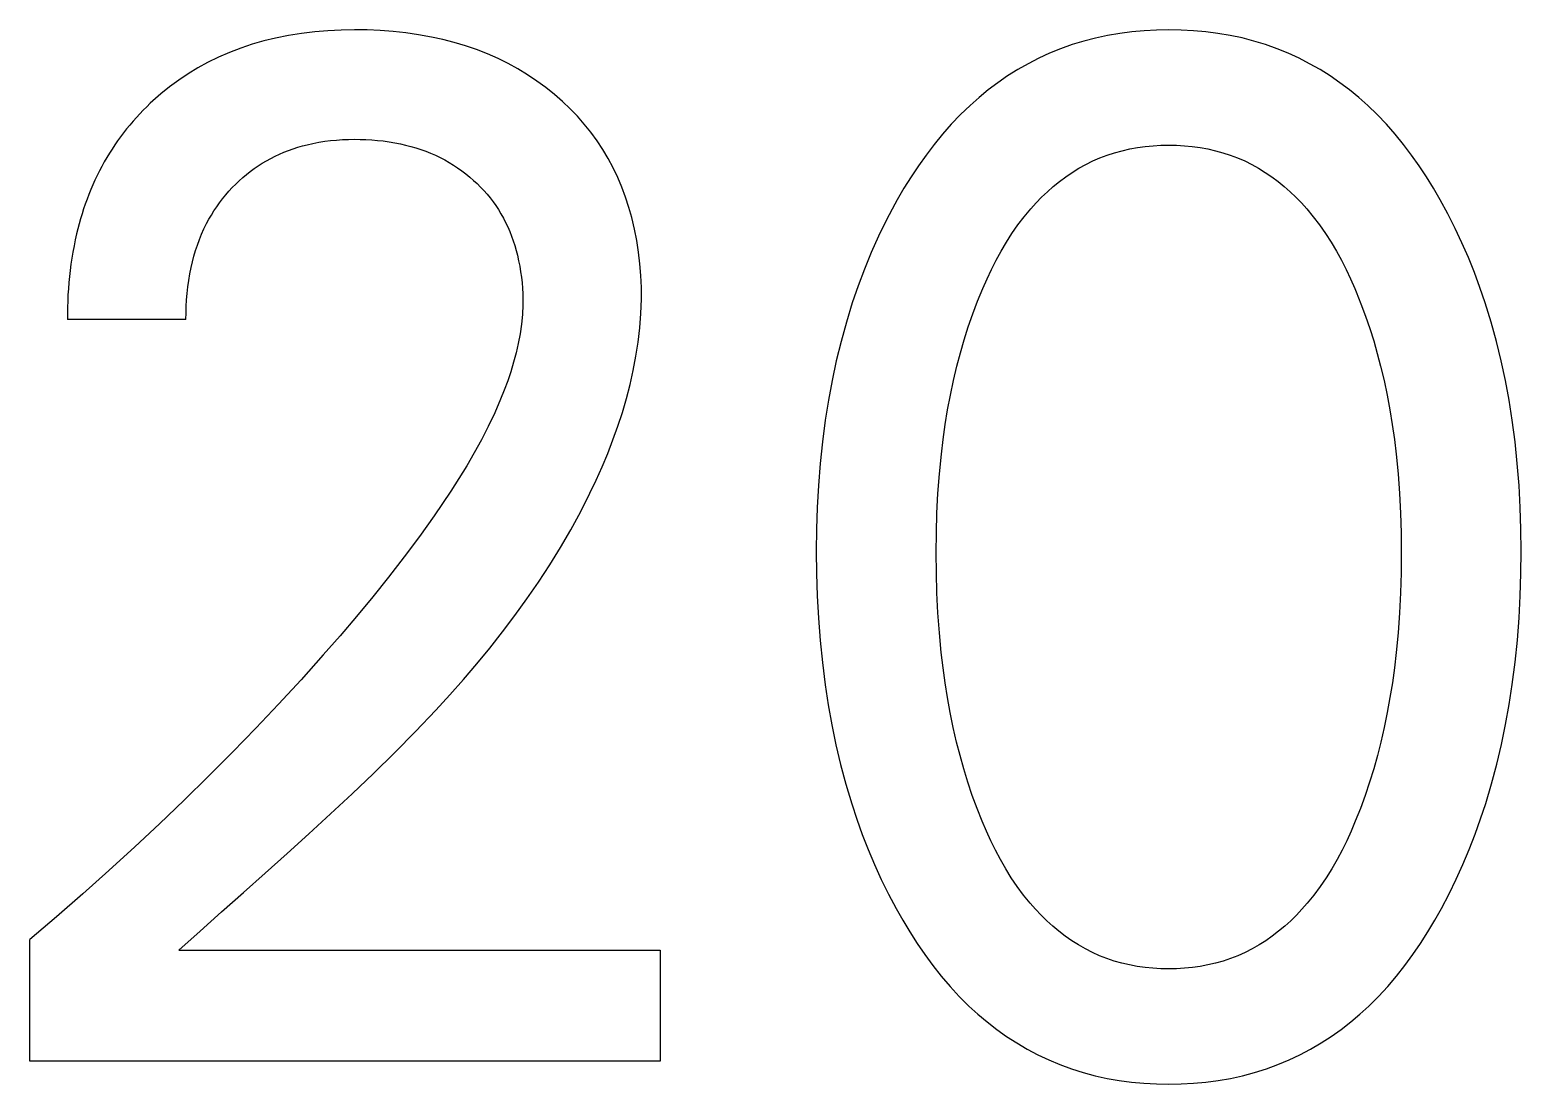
# Model space of a CAD drawing. Extents: x 10 to 622, y -523 to 292.
# Drawn here: x 256.838 to 257.789, y 105.075 to 105.747 of the extents above; entities that cross this region are included whole.
import ezdxf

# ---------------------------------------------------------------- set-up
doc = ezdxf.new("R2010")
doc.units = 0
doc.header["$LTSCALE"] = 5
doc.header["$MEASUREMENT"] = 0
doc.layers.get('0').update_dxf_attribs({"linetype": 'CONTINUOUS'})

msp = doc.modelspace()

# ---------------------------------------------------------------- linework, layer by layer
at = {"color": 7, "linetype": 'Continuous'}
for p, q in [((257.02805, 105.74684), (257.01964, 105.74615)), ((257.03649, 105.74725), (257.02805, 105.74684)), ((257.04493, 105.74739), (257.03649, 105.74725)), ((257.05317, 105.74729), (257.04493, 105.74739)), ((257.06139, 105.74693), (257.05317, 105.74729)), ((257.0696, 105.74632), (257.06139, 105.74693)), ((257.54874, 105.74683), (257.54093, 105.74612)), ((257.55658, 105.74725), (257.54874, 105.74683)), ((257.56443, 105.74739), (257.55658, 105.74725)), ((257.57231, 105.74725), (257.56443, 105.74739)), ((257.58017, 105.74684), (257.57231, 105.74725)), ((257.588, 105.74613), (257.58017, 105.74684)), ((256.97975, 105.73823), (256.97243, 105.73579)), ((256.98716, 105.74036), (256.97975, 105.73823)), ((256.99465, 105.74218), (256.98716, 105.74036)), ((257.00292, 105.74384), (256.99465, 105.74218)), ((257.01126, 105.74516), (257.00292, 105.74384)), ((257.01964, 105.74615), (257.01126, 105.74516)), ((257.07778, 105.74544), (257.0696, 105.74632)), ((257.08592, 105.74427), (257.07778, 105.74544)), ((257.09402, 105.7428), (257.08592, 105.74427)), ((257.10132, 105.74119), (257.09402, 105.7428)), ((257.10856, 105.73932), (257.10132, 105.74119)), ((257.11572, 105.73718), (257.10856, 105.73932)), ((257.12279, 105.73475), (257.11572, 105.73718)), ((257.50277, 105.73796), (257.49541, 105.73535)), ((257.51023, 105.74024), (257.50277, 105.73796)), ((257.51779, 105.74218), (257.51023, 105.74024)), ((257.52544, 105.74381), (257.51779, 105.74218)), ((257.53315, 105.74512), (257.52544, 105.74381)), ((257.54093, 105.74612), (257.53315, 105.74512)), ((257.59579, 105.74513), (257.588, 105.74613)), ((257.60353, 105.74382), (257.59579, 105.74513)), ((257.61119, 105.7422), (257.60353, 105.74382)), ((257.61878, 105.74025), (257.61119, 105.7422)), ((257.62626, 105.73797), (257.61878, 105.74025)), ((257.63364, 105.73535), (257.62626, 105.73797)), ((256.95817, 105.72997), (256.95125, 105.72657)), ((256.96523, 105.73304), (256.95817, 105.72997)), ((256.97243, 105.73579), (256.96523, 105.73304)), ((257.12975, 105.73203), (257.12279, 105.73475)), ((257.13659, 105.72902), (257.12975, 105.73203)), ((257.14299, 105.72586), (257.13659, 105.72902)), ((257.48149, 105.72929), (257.47473, 105.7258)), ((257.48839, 105.73248), (257.48149, 105.72929)), ((257.49541, 105.73535), (257.48839, 105.73248)), ((257.64066, 105.73248), (257.63364, 105.73535)), ((257.64757, 105.72929), (257.64066, 105.73248)), ((257.65433, 105.72581), (257.64757, 105.72929)), ((256.93881, 105.71936), (256.93285, 105.71535)), ((256.94495, 105.72311), (256.93881, 105.71936)), ((256.95125, 105.72657), (256.94495, 105.72311)), ((257.14924, 105.72242), (257.14299, 105.72586)), ((257.15535, 105.71872), (257.14924, 105.72242)), ((257.16129, 105.71475), (257.15535, 105.71872)), ((257.46167, 105.71796), (257.45539, 105.71364)), ((257.46812, 105.72202), (257.46167, 105.71796)), ((257.47473, 105.7258), (257.46812, 105.72202)), ((257.66094, 105.72203), (257.65433, 105.72581)), ((257.66739, 105.71797), (257.66094, 105.72203)), ((257.67367, 105.71365), (257.66739, 105.71797)), ((256.92706, 105.71107), (256.92146, 105.70655)), ((256.93285, 105.71535), (256.92706, 105.71107)), ((257.16705, 105.71053), (257.16129, 105.71475)), ((257.17264, 105.70606), (257.16705, 105.71053)), ((257.4493, 105.70907), (257.44339, 105.70426)), ((257.45539, 105.71364), (257.4493, 105.70907)), ((257.67976, 105.70908), (257.67367, 105.71365)), ((257.68566, 105.70426), (257.67976, 105.70908)), ((256.91475, 105.70055), (256.91245, 105.69834)), ((256.91806, 105.7036), (256.91475, 105.70055)), ((256.92146, 105.70655), (256.91806, 105.7036)), ((257.17767, 105.70167), (257.17264, 105.70606)), ((257.18251, 105.69707), (257.17767, 105.70167)), ((257.43769, 105.69922), (257.43157, 105.69335)), ((257.44339, 105.70426), (257.43769, 105.69922)), ((257.69136, 105.69922), (257.68566, 105.70426)), ((257.69746, 105.69335), (257.69136, 105.69922)), ((256.90584, 105.69146), (256.90372, 105.68908)), ((256.908, 105.6938), (256.90584, 105.69146)), ((256.9102, 105.69609), (256.908, 105.6938)), ((256.91245, 105.69834), (256.9102, 105.69609)), ((257.18716, 105.69227), (257.18251, 105.69707)), ((257.19158, 105.68727), (257.18716, 105.69227)), ((257.43157, 105.69335), (257.42572, 105.68723)), ((257.70329, 105.68723), (257.69746, 105.69335)), ((256.89767, 105.6817), (256.89575, 105.67917)), ((256.89964, 105.6842), (256.89767, 105.6817)), ((256.90165, 105.68666), (256.89964, 105.6842)), ((256.90372, 105.68908), (256.90165, 105.68666)), ((257.19578, 105.68208), (257.19158, 105.68727)), ((257.19972, 105.67671), (257.19578, 105.68208)), ((257.42011, 105.68088), (257.41474, 105.67432)), ((257.42572, 105.68723), (257.42011, 105.68088)), ((257.70888, 105.68088), (257.70329, 105.68723)), ((257.71422, 105.67431), (257.70888, 105.68088)), ((256.8903, 105.67134), (256.8886, 105.66866)), ((256.89207, 105.67398), (256.8903, 105.67134)), ((256.89388, 105.67659), (256.89207, 105.67398)), ((256.89575, 105.67917), (256.89388, 105.67659)), ((257, 105.66937), (257.00289, 105.67051)), ((257.00289, 105.67051), (257.00583, 105.67156)), ((257.00583, 105.67156), (257.00879, 105.67252)), ((257.00879, 105.67252), (257.01177, 105.67339)), ((257.01177, 105.67339), (257.01478, 105.67417)), ((257.01478, 105.67417), (257.01849, 105.67501)), ((257.01849, 105.67501), (257.02222, 105.67571)), ((257.02222, 105.67571), (257.02598, 105.6763)), ((257.02598, 105.6763), (257.02975, 105.67677)), ((257.02975, 105.67677), (257.03353, 105.67713)), ((257.03353, 105.67713), (257.03733, 105.67738)), ((257.03733, 105.67738), (257.04113, 105.67753)), ((257.04113, 105.67753), (257.04493, 105.67759)), ((257.04493, 105.67759), (257.04863, 105.67756)), ((257.04863, 105.67756), (257.05233, 105.67744)), ((257.05233, 105.67744), (257.05603, 105.67723)), ((257.05603, 105.67723), (257.05971, 105.67692)), ((257.05971, 105.67692), (257.06339, 105.67652)), ((257.06339, 105.67652), (257.06705, 105.67601)), ((257.06705, 105.67601), (257.07069, 105.6754)), ((257.07069, 105.6754), (257.07432, 105.67468)), ((257.07432, 105.67468), (257.0776, 105.67393)), ((257.0776, 105.67393), (257.08085, 105.67309)), ((257.08085, 105.67309), (257.08408, 105.67215)), ((257.08408, 105.67215), (257.08727, 105.67112)), ((257.08727, 105.67112), (257.09044, 105.66998)), ((257.2034, 105.67116), (257.19972, 105.67671)), ((257.20686, 105.66535), (257.2034, 105.67116)), ((257.41474, 105.67432), (257.40961, 105.66757)), ((257.53471, 105.67034), (257.53957, 105.67145)), ((257.53957, 105.67145), (257.54448, 105.67234)), ((257.54448, 105.67234), (257.54943, 105.67304)), ((257.54943, 105.67304), (257.55441, 105.67353)), ((257.55441, 105.67353), (257.55942, 105.67382)), ((257.55942, 105.67382), (257.56443, 105.67392)), ((257.56443, 105.67392), (257.56945, 105.67382)), ((257.56945, 105.67382), (257.57445, 105.67353)), ((257.57445, 105.67353), (257.57943, 105.67304)), ((257.57943, 105.67304), (257.58439, 105.67234)), ((257.58439, 105.67234), (257.5893, 105.67145)), ((257.5893, 105.67145), (257.59416, 105.67034)), ((257.71933, 105.66756), (257.71422, 105.67431)), ((256.88536, 105.6632), (256.88377, 105.66033)), ((256.88695, 105.66595), (256.88536, 105.6632)), ((256.8886, 105.66866), (256.88695, 105.66595)), ((256.98356, 105.66068), (256.98616, 105.66234)), ((256.98616, 105.66234), (256.98882, 105.66392)), ((256.98882, 105.66392), (256.99154, 105.66541)), ((256.99154, 105.66541), (256.99432, 105.66682)), ((256.99432, 105.66682), (256.99714, 105.66814)), ((256.99714, 105.66814), (257, 105.66937)), ((257.09044, 105.66998), (257.09356, 105.66874)), ((257.09356, 105.66874), (257.09664, 105.6674)), ((257.09664, 105.6674), (257.09967, 105.66596)), ((257.09967, 105.66596), (257.10253, 105.66446)), ((257.10253, 105.66446), (257.10535, 105.66288)), ((257.10535, 105.66288), (257.10811, 105.66119)), ((257.10811, 105.66119), (257.11081, 105.65941)), ((257.21004, 105.65938), (257.20686, 105.66535)), ((257.40961, 105.66757), (257.4047, 105.66064)), ((257.50712, 105.65911), (257.5115, 105.66155)), ((257.5115, 105.66155), (257.51599, 105.66376)), ((257.51599, 105.66376), (257.52054, 105.66574)), ((257.52054, 105.66574), (257.52518, 105.66749)), ((257.52518, 105.66749), (257.52991, 105.66902)), ((257.52991, 105.66902), (257.53471, 105.67034)), ((257.59416, 105.67034), (257.59896, 105.66902)), ((257.59896, 105.66902), (257.60368, 105.66749)), ((257.60368, 105.66749), (257.60833, 105.66574)), ((257.60833, 105.66574), (257.61288, 105.66376)), ((257.61288, 105.66376), (257.61737, 105.66155)), ((257.61737, 105.66155), (257.62174, 105.65911)), ((257.72422, 105.66064), (257.71933, 105.66756)), ((256.87938, 105.65151), (256.87803, 105.64851)), ((256.88078, 105.65448), (256.87938, 105.65151)), ((256.88224, 105.65742), (256.88078, 105.65448)), ((256.88377, 105.66033), (256.88224, 105.65742)), ((256.97143, 105.65115), (256.97374, 105.65321)), ((256.97374, 105.65321), (256.9761, 105.6552)), ((256.9761, 105.6552), (256.97853, 105.6571)), ((256.97853, 105.6571), (256.98102, 105.65893)), ((256.98102, 105.65893), (256.98356, 105.66068)), ((257.11081, 105.65941), (257.11345, 105.65754)), ((257.11345, 105.65754), (257.11603, 105.65559)), ((257.11603, 105.65559), (257.11854, 105.65354)), ((257.11854, 105.65354), (257.12098, 105.65141)), ((257.12098, 105.65141), (257.12322, 105.64932)), ((257.21293, 105.65326), (257.21004, 105.65938)), ((257.21556, 105.64702), (257.21293, 105.65326)), ((257.40001, 105.65356), (257.39554, 105.64635)), ((257.4047, 105.66064), (257.40001, 105.65356)), ((257.49467, 105.65064), (257.4987, 105.65365)), ((257.4987, 105.65365), (257.50285, 105.65648)), ((257.50285, 105.65648), (257.50712, 105.65911)), ((257.62174, 105.65911), (257.62601, 105.65648)), ((257.62601, 105.65648), (257.63016, 105.65365)), ((257.63016, 105.65365), (257.63419, 105.65064)), ((257.72888, 105.65356), (257.72422, 105.66064)), ((257.73334, 105.64634), (257.72888, 105.65356)), ((256.87552, 105.64244), (256.87435, 105.63937)), ((256.87675, 105.64549), (256.87552, 105.64244)), ((256.87803, 105.64851), (256.87675, 105.64549)), ((256.96083, 105.63968), (256.96282, 105.64213)), ((256.96282, 105.64213), (256.96489, 105.64451)), ((256.96489, 105.64451), (256.96703, 105.64682)), ((256.96703, 105.64682), (256.9692, 105.64902)), ((256.9692, 105.64902), (256.97143, 105.65115)), ((257.12322, 105.64932), (257.1254, 105.64715)), ((257.1254, 105.64715), (257.12751, 105.64492)), ((257.12751, 105.64492), (257.12954, 105.64261)), ((257.12954, 105.64261), (257.13149, 105.64024)), ((257.21792, 105.64066), (257.21556, 105.64702)), ((257.39554, 105.64635), (257.39127, 105.63902)), ((257.48334, 105.64064), (257.48699, 105.64412)), ((257.48699, 105.64412), (257.49077, 105.64746)), ((257.49077, 105.64746), (257.49467, 105.65064)), ((257.63419, 105.65064), (257.6381, 105.64746)), ((257.6381, 105.64746), (257.64188, 105.64412)), ((257.64188, 105.64412), (257.64553, 105.64064)), ((257.7376, 105.63902), (257.73334, 105.64634)), ((256.87218, 105.63315), (256.87118, 105.63001)), ((256.87324, 105.63627), (256.87218, 105.63315)), ((256.87435, 105.63937), (256.87324, 105.63627)), ((256.95534, 105.63198), (256.95709, 105.63461)), ((256.95709, 105.63461), (256.95892, 105.63717)), ((256.95892, 105.63717), (256.96083, 105.63968)), ((257.13149, 105.64024), (257.13336, 105.63781)), ((257.13336, 105.63781), (257.13514, 105.63531)), ((257.13514, 105.63531), (257.13683, 105.63275)), ((257.13683, 105.63275), (257.13843, 105.63014)), ((257.22002, 105.63421), (257.21792, 105.64066)), ((257.22186, 105.62769), (257.22002, 105.63421)), ((257.38975, 105.6363), (257.38437, 105.62617)), ((257.39127, 105.63902), (257.38975, 105.6363)), ((257.47221, 105.62821), (257.47645, 105.6333)), ((257.47645, 105.6333), (257.47982, 105.63703)), ((257.47982, 105.63703), (257.48334, 105.64064)), ((257.64553, 105.64064), (257.64904, 105.63703)), ((257.64904, 105.63703), (257.65242, 105.6333)), ((257.65242, 105.6333), (257.65666, 105.62821)), ((257.74251, 105.62998), (257.7376, 105.63902)), ((256.86934, 105.62368), (256.86851, 105.62049)), ((256.87024, 105.62685), (256.86934, 105.62368)), ((256.87118, 105.63001), (256.87024, 105.62685)), ((256.94897, 105.62048), (256.95061, 105.62381)), ((256.95061, 105.62381), (256.9521, 105.62658)), ((256.9521, 105.62658), (256.95368, 105.62931)), ((256.95368, 105.62931), (256.95534, 105.63198)), ((257.13843, 105.63014), (257.13998, 105.62737)), ((257.13998, 105.62737), (257.14142, 105.62456)), ((257.14142, 105.62456), (257.14277, 105.62169)), ((257.22362, 105.62038), (257.22186, 105.62769)), ((257.38437, 105.62617), (257.37934, 105.61587)), ((257.46443, 105.61752), (257.46821, 105.62295)), ((257.46821, 105.62295), (257.47221, 105.62821)), ((257.65666, 105.62821), (257.66066, 105.62295)), ((257.66066, 105.62295), (257.66443, 105.61752)), ((257.74714, 105.62082), (257.74251, 105.62998)), ((256.86686, 105.61344), (256.86606, 105.60957)), ((256.86772, 105.61728), (256.86686, 105.61344)), ((256.86851, 105.62049), (256.86772, 105.61728)), ((256.94477, 105.61015), (256.94605, 105.61364)), ((256.94605, 105.61364), (256.94745, 105.61709)), ((256.94745, 105.61709), (256.94897, 105.62048)), ((257.14277, 105.62169), (257.14402, 105.61877)), ((257.14402, 105.61877), (257.14517, 105.61581)), ((257.14517, 105.61581), (257.14623, 105.61282)), ((257.22507, 105.61301), (257.22362, 105.62038)), ((257.37934, 105.61587), (257.37466, 105.60543)), ((257.46087, 105.61196), (257.46443, 105.61752)), ((257.66443, 105.61752), (257.668, 105.61196)), ((257.7515, 105.61153), (257.74714, 105.62082)), ((256.86534, 105.6057), (256.86469, 105.60181)), ((256.86606, 105.60957), (256.86534, 105.6057)), ((256.94255, 105.60304), (256.9436, 105.60662)), ((256.9436, 105.60662), (256.94477, 105.61015)), ((257.14623, 105.61282), (257.14721, 105.60979)), ((257.14721, 105.60979), (257.14809, 105.60674)), ((257.14809, 105.60674), (257.1489, 105.60366)), ((257.22622, 105.60559), (257.22507, 105.61301)), ((257.22709, 105.59813), (257.22622, 105.60559)), ((257.37466, 105.60543), (257.3703, 105.59484)), ((257.45433, 105.60046), (257.4575, 105.60627)), ((257.4575, 105.60627), (257.46087, 105.61196)), ((257.668, 105.61196), (257.67136, 105.60627)), ((257.67136, 105.60627), (257.67454, 105.60046)), ((257.7556, 105.60213), (257.7515, 105.61153)), ((256.86411, 105.59791), (256.8636, 105.59401)), ((256.86469, 105.60181), (256.86411, 105.59791)), ((256.93994, 105.59171), (256.94076, 105.5958)), ((256.94076, 105.5958), (256.9416, 105.59944)), ((256.9416, 105.59944), (256.94255, 105.60304)), ((257.1489, 105.60366), (257.1497, 105.60019)), ((257.1497, 105.60019), (257.15039, 105.5967)), ((257.15039, 105.5967), (257.15099, 105.59319)), ((257.22767, 105.59064), (257.22709, 105.59813)), ((257.3703, 105.59484), (257.36627, 105.58413)), ((257.4485, 105.58858), (257.45133, 105.59456)), ((257.45133, 105.59456), (257.45433, 105.60046)), ((257.67454, 105.60046), (257.67753, 105.59456)), ((257.67753, 105.59456), (257.68037, 105.58858)), ((257.75942, 105.59261), (257.7556, 105.60213)), ((256.86277, 105.58619), (256.86246, 105.58227)), ((256.86315, 105.5901), (256.86277, 105.58619)), ((256.8636, 105.59401), (256.86315, 105.5901)), ((256.93868, 105.58346), (256.93925, 105.5876)), ((256.93925, 105.5876), (256.93994, 105.59171)), ((257.15099, 105.59319), (257.15148, 105.58967)), ((257.15148, 105.58967), (257.15187, 105.58614)), ((257.15187, 105.58614), (257.15216, 105.5826)), ((257.22798, 105.58315), (257.22767, 105.59064)), ((257.44582, 105.58253), (257.4485, 105.58858)), ((257.68037, 105.58858), (257.68305, 105.58253)), ((257.76299, 105.583), (257.75942, 105.59261)), ((256.86222, 105.57836), (256.86203, 105.57446)), ((256.86246, 105.58227), (256.86222, 105.57836)), ((256.93788, 105.57518), (256.93822, 105.57932)), ((256.93822, 105.57932), (256.93868, 105.58346)), ((257.15216, 105.5826), (257.15234, 105.57906)), ((257.15234, 105.57906), (257.15241, 105.57552)), ((257.15241, 105.57552), (257.15239, 105.57197)), ((257.22771, 105.5665), (257.22802, 105.57565)), ((257.22802, 105.57565), (257.22798, 105.58315)), ((257.36627, 105.58413), (257.36257, 105.5733)), ((257.4425, 105.57446), (257.44582, 105.58253)), ((257.68305, 105.58253), (257.68395, 105.58041)), ((257.68395, 105.58041), (257.68707, 105.57267)), ((257.7663, 105.5733), (257.76299, 105.583)), ((256.86191, 105.57056), (256.86185, 105.56667)), ((256.86185, 105.56667), (256.86185, 105.56279)), ((256.86203, 105.57446), (256.86191, 105.57056)), ((256.93748, 105.56279), (256.93751, 105.5669)), ((256.93751, 105.5669), (256.93764, 105.57104)), ((256.93764, 105.57104), (256.93788, 105.57518)), ((257.15209, 105.56581), (257.1515, 105.55966)), ((257.15239, 105.57197), (257.15209, 105.56581)), ((257.22702, 105.55738), (257.22771, 105.5665)), ((257.36257, 105.5733), (257.35879, 105.56108)), ((257.43656, 105.55808), (257.43941, 105.56631)), ((257.43941, 105.56631), (257.4425, 105.57446)), ((257.68707, 105.57267), (257.68997, 105.56486)), ((257.77008, 105.56108), (257.7663, 105.5733)), ((256.93748, 105.56279), (256.86185, 105.56279)), ((257.1515, 105.55966), (257.15062, 105.55354)), ((257.22597, 105.54828), (257.22702, 105.55738)), ((257.35879, 105.56108), (257.35539, 105.54875)), ((257.43392, 105.54977), (257.43656, 105.55808)), ((257.68997, 105.56486), (257.69267, 105.55698)), ((257.69267, 105.55698), (257.69517, 105.54904)), ((257.77348, 105.54876), (257.77008, 105.56108)), ((257.14948, 105.54745), (257.14811, 105.54139)), ((257.15062, 105.55354), (257.14948, 105.54745)), ((257.22457, 105.53922), (257.22597, 105.54828)), ((257.35539, 105.54875), (257.35236, 105.53633)), ((257.4315, 105.54141), (257.43392, 105.54977)), ((257.69517, 105.54904), (257.69747, 105.54104)), ((257.77651, 105.53633), (257.77348, 105.54876)), ((257.14811, 105.54139), (257.1465, 105.53538)), ((257.22285, 105.53021), (257.22457, 105.53922)), ((257.42929, 105.53299), (257.4315, 105.54141)), ((257.69747, 105.54104), (257.69958, 105.53299)), ((257.1447, 105.52942), (257.14271, 105.52351)), ((257.1465, 105.53538), (257.1447, 105.52942)), ((257.22081, 105.52123), (257.22285, 105.53021)), ((257.35236, 105.53633), (257.34968, 105.52382)), ((257.4271, 105.52374), (257.42929, 105.53299)), ((257.69958, 105.53299), (257.70177, 105.52374)), ((257.77919, 105.52382), (257.77651, 105.53633)), ((257.14271, 105.52351), (257.14055, 105.51766)), ((257.21848, 105.51232), (257.22081, 105.52123)), ((257.34968, 105.52382), (257.34734, 105.51124)), ((257.42513, 105.51443), (257.4271, 105.52374)), ((257.70177, 105.52374), (257.70373, 105.51443)), ((257.78152, 105.51124), (257.77919, 105.52382)), ((257.13824, 105.51187), (257.13444, 105.50308)), ((257.14055, 105.51766), (257.13824, 105.51187)), ((257.21587, 105.50346), (257.21848, 105.51232)), ((257.34734, 105.51124), (257.34534, 105.4986)), ((257.42338, 105.50508), (257.42513, 105.51443)), ((257.70373, 105.51443), (257.70548, 105.50508)), ((257.78352, 105.4986), (257.78152, 105.51124)), ((257.13444, 105.50308), (257.13035, 105.49445)), ((257.21299, 105.49467), (257.21587, 105.50346)), ((257.42185, 105.49568), (257.42338, 105.50508)), ((257.70548, 105.50508), (257.70702, 105.49568)), ((257.13035, 105.49445), (257.12601, 105.48596)), ((257.20987, 105.48595), (257.21299, 105.49467)), ((257.34534, 105.4986), (257.34353, 105.48473)), ((257.42051, 105.48626), (257.42185, 105.49568)), ((257.70702, 105.49568), (257.70835, 105.48626)), ((257.78534, 105.48473), (257.78352, 105.4986)), ((257.12601, 105.48596), (257.12143, 105.47761)), ((257.20652, 105.47732), (257.20987, 105.48595)), ((257.34353, 105.48473), (257.34208, 105.47082)), ((257.41937, 105.47681), (257.42051, 105.48626)), ((257.70835, 105.48626), (257.7095, 105.47681)), ((257.78679, 105.47082), (257.78534, 105.48473)), ((257.12143, 105.47761), (257.11664, 105.46937)), ((257.20295, 105.46877), (257.20652, 105.47732)), ((257.34208, 105.47082), (257.34098, 105.45687)), ((257.41814, 105.46429), (257.41937, 105.47681)), ((257.7095, 105.47681), (257.71073, 105.46429)), ((257.78789, 105.45687), (257.78679, 105.47082)), ((257.11165, 105.46126), (257.10651, 105.45324)), ((257.11664, 105.46937), (257.11165, 105.46126)), ((257.19918, 105.46032), (257.20295, 105.46877)), ((257.41721, 105.45174), (257.41814, 105.46429)), ((257.71073, 105.46429), (257.71166, 105.45174)), ((257.10651, 105.45324), (257.10122, 105.44532)), ((257.1893, 105.44021), (257.19523, 105.45197)), ((257.19523, 105.45197), (257.19918, 105.46032)), ((257.34098, 105.45687), (257.34021, 105.4429)), ((257.41656, 105.43917), (257.41721, 105.45174)), ((257.71166, 105.45174), (257.7123, 105.43917)), ((257.78866, 105.4429), (257.78789, 105.45687)), ((257.10122, 105.44532), (257.09581, 105.43748)), ((257.34021, 105.4429), (257.33976, 105.42892)), ((257.78911, 105.42892), (257.78866, 105.4429)), ((257.09581, 105.43748), (257.08638, 105.42429)), ((257.18304, 105.42867), (257.1893, 105.44021)), ((257.41619, 105.42659), (257.41656, 105.43917)), ((257.7123, 105.43917), (257.71268, 105.42659)), ((257.08638, 105.42429), (257.07669, 105.41129)), ((257.17647, 105.41733), (257.18304, 105.42867)), ((257.33976, 105.42892), (257.3396, 105.41492)), ((257.41606, 105.414), (257.41619, 105.42659)), ((257.71268, 105.42659), (257.7128, 105.414)), ((257.78926, 105.41492), (257.78911, 105.42892)), ((257.1696, 105.40619), (257.17647, 105.41733)), ((257.3396, 105.41492), (257.33974, 105.40069)), ((257.41618, 105.40124), (257.41606, 105.414)), ((257.7128, 105.414), (257.71269, 105.40124)), ((257.78912, 105.40073), (257.78926, 105.41492)), ((257.07669, 105.41129), (257.06676, 105.39848)), ((257.16245, 105.39524), (257.1696, 105.40619)), ((257.06676, 105.39848), (257.05661, 105.38583)), ((257.15504, 105.38447), (257.16245, 105.39524)), ((257.33974, 105.40069), (257.34018, 105.38647)), ((257.41655, 105.38847), (257.41618, 105.40124)), ((257.71269, 105.40124), (257.71232, 105.38847)), ((257.78869, 105.38654), (257.78912, 105.40073)), ((257.05661, 105.38583), (257.04627, 105.37335)), ((257.34018, 105.38647), (257.34093, 105.37227)), ((257.41718, 105.37572), (257.41655, 105.38847)), ((257.71232, 105.38847), (257.71168, 105.37572)), ((257.78793, 105.37237), (257.78869, 105.38654)), ((257.14737, 105.37388), (257.15504, 105.38447)), ((257.4181, 105.36299), (257.41718, 105.37572)), ((257.71168, 105.37572), (257.71076, 105.36299)), ((257.04627, 105.37335), (257.03576, 105.361)), ((257.13946, 105.36345), (257.14737, 105.37388)), ((257.34093, 105.37227), (257.34202, 105.35808)), ((257.78684, 105.35822), (257.78793, 105.37237)), ((257.03576, 105.361), (257.02509, 105.3488)), ((257.13133, 105.35319), (257.13946, 105.36345)), ((257.34202, 105.35808), (257.34346, 105.34393)), ((257.41932, 105.35028), (257.4181, 105.36299)), ((257.71076, 105.36299), (257.70954, 105.35028)), ((257.78541, 105.3441), (257.78684, 105.35822)), ((257.02509, 105.3488), (257.01093, 105.33301)), ((257.12299, 105.34308), (257.13133, 105.35319)), ((257.42045, 105.34068), (257.41932, 105.35028)), ((257.70954, 105.35028), (257.70841, 105.34068)), ((257.11446, 105.33311), (257.12299, 105.34308)), ((257.34346, 105.34393), (257.34525, 105.32982)), ((257.42177, 105.33111), (257.42045, 105.34068)), ((257.70841, 105.34068), (257.70709, 105.33111)), ((257.78361, 105.33002), (257.78541, 105.3441)), ((257.01093, 105.33301), (256.99655, 105.31741)), ((257.10575, 105.32329), (257.11446, 105.33311)), ((257.34525, 105.32982), (257.34722, 105.31699)), ((257.42329, 105.32156), (257.42177, 105.33111)), ((257.70709, 105.33111), (257.70558, 105.32156)), ((257.78164, 105.31719), (257.78361, 105.33002)), ((257.09687, 105.31359), (257.10575, 105.32329)), ((257.42501, 105.31206), (257.42329, 105.32156)), ((257.70558, 105.32156), (257.70386, 105.31206)), ((256.99655, 105.31741), (256.98197, 105.30202)), ((257.0839, 105.29993), (257.09687, 105.31359)), ((257.34722, 105.31699), (257.34951, 105.30421)), ((257.42694, 105.3026), (257.42501, 105.31206)), ((257.70386, 105.31206), (257.70192, 105.3026)), ((257.77935, 105.30441), (257.78164, 105.31719)), ((256.98197, 105.30202), (256.96719, 105.2868)), ((257.07066, 105.28651), (257.0839, 105.29993)), ((257.34951, 105.30421), (257.35215, 105.29149)), ((257.4291, 105.29318), (257.42694, 105.3026)), ((257.70192, 105.3026), (257.69976, 105.29318)), ((257.77671, 105.2917), (257.77935, 105.30441)), ((257.35215, 105.29149), (257.35513, 105.27886)), ((257.43128, 105.28462), (257.4291, 105.29318)), ((257.69976, 105.29318), (257.69758, 105.28462)), ((257.77373, 105.27907), (257.77671, 105.2917)), ((256.96719, 105.2868), (256.95186, 105.27141)), ((257.0572, 105.2733), (257.07066, 105.28651)), ((257.43367, 105.2761), (257.43128, 105.28462)), ((257.69758, 105.28462), (257.6952, 105.2761)), ((256.95186, 105.27141), (256.93635, 105.2562)), ((257.04356, 105.26028), (257.0572, 105.2733)), ((257.35513, 105.27886), (257.35848, 105.26632)), ((257.43626, 105.26765), (257.43367, 105.2761)), ((257.6952, 105.2761), (257.6926, 105.26765)), ((257.77038, 105.26653), (257.77373, 105.27907)), ((257.35848, 105.26632), (257.3622, 105.25389)), ((257.43908, 105.25926), (257.43626, 105.26765)), ((257.6926, 105.26765), (257.68979, 105.25926)), ((257.76667, 105.2541), (257.77038, 105.26653)), ((256.93635, 105.2562), (256.92065, 105.24118)), ((257.02978, 105.24743), (257.04356, 105.26028)), ((257.3622, 105.25389), (257.36545, 105.24406)), ((257.44212, 105.25095), (257.43908, 105.25926)), ((257.68979, 105.25926), (257.68674, 105.25095)), ((257.76341, 105.24423), (257.76667, 105.2541)), ((257.01589, 105.23474), (257.02978, 105.24743)), ((257.36545, 105.24406), (257.36895, 105.23431)), ((257.44541, 105.24272), (257.44212, 105.25095)), ((257.44807, 105.23651), (257.44541, 105.24272)), ((257.68346, 105.24272), (257.68079, 105.23651)), ((257.68674, 105.25095), (257.68346, 105.24272)), ((257.75991, 105.23446), (257.76341, 105.24423)), ((256.92065, 105.24118), (256.90478, 105.22634)), ((257.00196, 105.22217), (257.01589, 105.23474)), ((257.36895, 105.23431), (257.37271, 105.22465)), ((257.4509, 105.23036), (257.44807, 105.23651)), ((257.68079, 105.23651), (257.67797, 105.23036)), ((257.75615, 105.22477), (257.75991, 105.23446)), ((256.90478, 105.22634), (256.88832, 105.21131)), ((257.37271, 105.22465), (257.37674, 105.2151)), ((257.45389, 105.22429), (257.4509, 105.23036)), ((257.45706, 105.21831), (257.45389, 105.22429)), ((257.67498, 105.22429), (257.6718, 105.21831)), ((257.67797, 105.23036), (257.67498, 105.22429)), ((257.75212, 105.21519), (257.75615, 105.22477)), ((256.98801, 105.20971), (257.00196, 105.22217)), ((257.37674, 105.2151), (257.38103, 105.20566)), ((257.46043, 105.21245), (257.45706, 105.21831)), ((257.6718, 105.21831), (257.66844, 105.21245)), ((257.74783, 105.20573), (257.75212, 105.21519)), ((256.88832, 105.21131), (256.87167, 105.19648)), ((256.97409, 105.19733), (256.98801, 105.20971)), ((257.38103, 105.20566), (257.38559, 105.19635)), ((257.464, 105.20672), (257.46043, 105.21245)), ((257.46779, 105.20112), (257.464, 105.20672)), ((257.66487, 105.20672), (257.66107, 105.20112)), ((257.66844, 105.21245), (257.66487, 105.20672)), ((257.74327, 105.19638), (257.74783, 105.20573)), ((256.87167, 105.19648), (256.85486, 105.18185)), ((256.96024, 105.18503), (256.97409, 105.19733)), ((257.38559, 105.19635), (257.39044, 105.18716)), ((257.47181, 105.19569), (257.46779, 105.20112)), ((257.47608, 105.19042), (257.47181, 105.19569)), ((257.65705, 105.19569), (257.65278, 105.19042)), ((257.66107, 105.20112), (257.65705, 105.19569)), ((257.73843, 105.18716), (257.74327, 105.19638)), ((257.39044, 105.18716), (257.3947, 105.1796)), ((257.47945, 105.18659), (257.47608, 105.19042)), ((257.48296, 105.18288), (257.47945, 105.18659)), ((257.64941, 105.18659), (257.6459, 105.18288)), ((257.65278, 105.19042), (257.64941, 105.18659)), ((257.73419, 105.1796), (257.73843, 105.18716)), ((256.85486, 105.18185), (256.83788, 105.16741)), ((256.94651, 105.17276), (256.96024, 105.18503)), ((257.3947, 105.1796), (257.39916, 105.17216)), ((257.48662, 105.1793), (257.48296, 105.18288)), ((257.4904, 105.17587), (257.48662, 105.1793)), ((257.49432, 105.1726), (257.4904, 105.17587)), ((257.63846, 105.17587), (257.63455, 105.1726)), ((257.64225, 105.1793), (257.63846, 105.17587)), ((257.6459, 105.18288), (257.64225, 105.1793)), ((257.72974, 105.17216), (257.73419, 105.1796)), ((256.83788, 105.0898), (256.83788, 105.16741)), ((256.93293, 105.16052), (256.94651, 105.17276)), ((257.39916, 105.17216), (257.40384, 105.16485)), ((257.49836, 105.16949), (257.49432, 105.1726)), ((257.50253, 105.16657), (257.49836, 105.16949)), ((257.50682, 105.16385), (257.50253, 105.16657)), ((257.62633, 105.16657), (257.62204, 105.16385)), ((257.6305, 105.16949), (257.62633, 105.16657)), ((257.63455, 105.1726), (257.6305, 105.16949)), ((257.72508, 105.16485), (257.72974, 105.17216)), ((256.93293, 105.16052), (257.24, 105.16052)), ((257.24, 105.16052), (257.24, 105.0898)), ((257.40384, 105.16485), (257.40875, 105.1577)), ((257.40875, 105.1577), (257.41389, 105.15072)), ((257.51123, 105.16133), (257.50682, 105.16385)), ((257.51576, 105.15904), (257.51123, 105.16133)), ((257.52032, 105.15702), (257.51576, 105.15904)), ((257.52497, 105.15522), (257.52032, 105.15702)), ((257.60855, 105.15702), (257.60389, 105.15522)), ((257.61311, 105.15904), (257.60855, 105.15702)), ((257.61763, 105.16133), (257.61311, 105.15904)), ((257.62204, 105.16385), (257.61763, 105.16133)), ((257.71509, 105.15072), (257.7202, 105.1577)), ((257.7202, 105.1577), (257.72508, 105.16485)), ((257.41389, 105.15072), (257.41927, 105.14393)), ((257.52972, 105.15364), (257.52497, 105.15522)), ((257.53454, 105.15228), (257.52972, 105.15364)), ((257.53942, 105.15114), (257.53454, 105.15228)), ((257.54436, 105.15021), (257.53942, 105.15114)), ((257.54934, 105.14949), (257.54436, 105.15021)), ((257.55435, 105.14899), (257.54934, 105.14949)), ((257.55939, 105.14868), (257.55435, 105.14899)), ((257.56443, 105.14858), (257.55939, 105.14868)), ((257.56948, 105.14868), (257.56443, 105.14858)), ((257.57451, 105.14899), (257.56948, 105.14868)), ((257.57953, 105.14949), (257.57451, 105.14899)), ((257.58451, 105.15021), (257.57953, 105.14949)), ((257.58944, 105.15114), (257.58451, 105.15021)), ((257.59433, 105.15228), (257.58944, 105.15114)), ((257.59915, 105.15364), (257.59433, 105.15228)), ((257.60389, 105.15522), (257.59915, 105.15364)), ((257.70973, 105.14393), (257.71509, 105.15072)), ((257.41927, 105.14393), (257.4249, 105.13735)), ((257.70411, 105.13735), (257.70973, 105.14393)), ((257.4249, 105.13735), (257.43079, 105.13101)), ((257.43079, 105.13101), (257.43696, 105.12491)), ((257.69209, 105.12491), (257.69824, 105.131)), ((257.69824, 105.131), (257.70411, 105.13735)), ((257.43696, 105.12491), (257.44266, 105.11972)), ((257.44266, 105.11972), (257.44857, 105.11476)), ((257.68049, 105.11475), (257.6864, 105.11972)), ((257.6864, 105.11972), (257.69209, 105.12491)), ((257.44857, 105.11476), (257.45468, 105.11004)), ((257.45468, 105.11004), (257.46098, 105.10557)), ((257.66808, 105.10556), (257.67438, 105.11003)), ((257.67438, 105.11003), (257.68049, 105.11475)), ((257.46098, 105.10557), (257.46746, 105.10137)), ((257.46746, 105.10137), (257.47411, 105.09746)), ((257.65495, 105.09745), (257.6616, 105.10137)), ((257.6616, 105.10137), (257.66808, 105.10556)), ((257.47411, 105.09746), (257.48091, 105.09384)), ((257.48091, 105.09384), (257.48786, 105.09054)), ((257.48786, 105.09054), (257.49495, 105.08756)), ((257.63409, 105.08756), (257.64119, 105.09054)), ((257.64119, 105.09054), (257.64814, 105.09384)), ((257.64814, 105.09384), (257.65495, 105.09745)), ((257.24, 105.0898), (256.83788, 105.0898)), ((257.49495, 105.08756), (257.50234, 105.08486)), ((257.50234, 105.08486), (257.50984, 105.08251)), ((257.50984, 105.08251), (257.51745, 105.0805)), ((257.61154, 105.08049), (257.61917, 105.0825)), ((257.61917, 105.0825), (257.62669, 105.08486)), ((257.62669, 105.08486), (257.63409, 105.08756)), ((257.51745, 105.0805), (257.52514, 105.07882)), ((257.52514, 105.07882), (257.53291, 105.07747)), ((257.53291, 105.07747), (257.54074, 105.07642)), ((257.54074, 105.07642), (257.54861, 105.07569)), ((257.54861, 105.07569), (257.55652, 105.07526)), ((257.55652, 105.07526), (257.56443, 105.07511)), ((257.56443, 105.07511), (257.57237, 105.07525)), ((257.57237, 105.07525), (257.58029, 105.07568)), ((257.58029, 105.07568), (257.58818, 105.07641)), ((257.58818, 105.07641), (257.59603, 105.07745)), ((257.59603, 105.07745), (257.60382, 105.07881)), ((257.60382, 105.07881), (257.61154, 105.08049))]:
    msp.add_line(p, q, dxfattribs=at)

doc.saveas('drawing.dxf')
